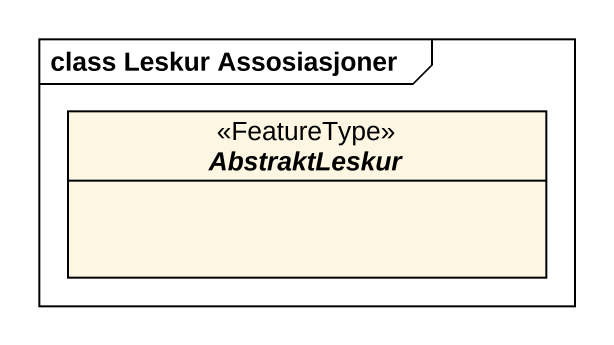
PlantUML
@startuml
mainframe class Leskur Assosiasjoner
hide circle
hide empty members
abstract class AbstraktLeskur <<FeatureType>>
@enduml
